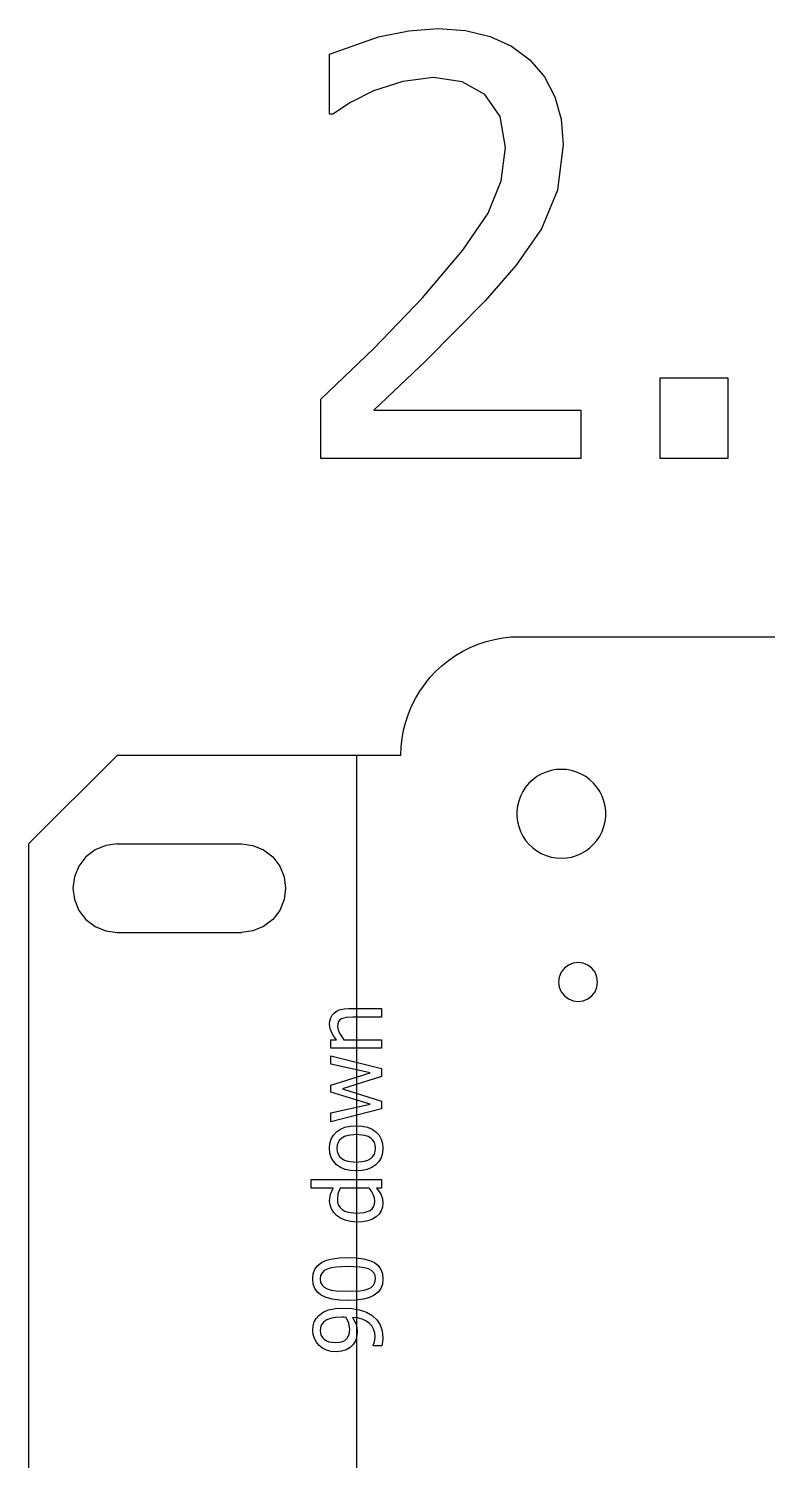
# Model space of a CAD drawing. Extents: x -1267 to 2080, y -21 to 4009.
# Drawn here: x 872.9 to 914.6, y 2654.6 to 2735.4 of the extents above; entities that cross this region are included whole.
import ezdxf

# ---------------------------------------------------------------- set-up
doc = ezdxf.new("R2010")
doc.units = 0
for name, color, linetype, true_color in [('2.0mm ALU', 7, 'Continuous', 0xffffff), ('90 down', 7, 'Continuous', 0xffffff), ('Layer0', 7, 'Continuous', 0xffffff)]:
    doc.layers.add(name, color=color, linetype=linetype, true_color=true_color)

msp = doc.modelspace()

# ---------------------------------------------------------------- linework, layer by layer
at = {"layer": '2.0mm ALU'}
for p, q in [((889.895, 2733.998, 6.411), (892.649, 2734.963, 6.411)), ((892.649, 2734.963, 6.411), (894.367, 2735.317, 6.411)), ((894.367, 2735.317, 6.411), (895.993, 2735.434, 6.411)), ((895.993, 2735.434, 6.411), (897.563, 2735.324, 6.411)), ((897.563, 2735.324, 6.411), (898.954, 2734.993, 6.411)), ((898.954, 2734.993, 6.411), (900.166, 2734.442, 6.411)), ((889.895, 2730.613, 6.411), (889.895, 2733.998, 6.411)), ((900.166, 2734.442, 6.411), (901.197, 2733.67, 6.411)), ((901.197, 2733.67, 6.411), (902.022, 2732.71, 6.411)), ((894.037, 2732.457, 6.411), (892.369, 2731.922, 6.411)), ((895.754, 2732.672, 6.411), (894.037, 2732.457, 6.411)), ((897.366, 2732.433, 6.411), (895.754, 2732.672, 6.411)), ((898.659, 2731.715, 6.411), (897.366, 2732.433, 6.411)), ((902.022, 2732.71, 6.411), (902.61, 2731.593, 6.411)), ((892.369, 2731.922, 6.411), (891.076, 2731.268, 6.411)), ((899.513, 2730.469, 6.411), (898.659, 2731.715, 6.411)), ((902.61, 2731.593, 6.411), (902.963, 2730.319, 6.411)), ((891.076, 2731.268, 6.411), (890.07, 2730.613, 6.411)), ((890.07, 2730.613, 6.411), (889.895, 2730.613, 6.411)), ((899.824, 2728.729, 6.411), (899.513, 2730.469, 6.411)), ((902.963, 2730.319, 6.411), (903.081, 2728.889, 6.411)), ((899.577, 2726.844, 6.411), (899.824, 2728.729, 6.411)), ((903.081, 2728.889, 6.411), (902.754, 2726.319, 6.411)), ((898.835, 2725.018, 6.411), (899.577, 2726.844, 6.411)), ((902.754, 2726.319, 6.411), (901.852, 2724.132, 6.411)), ((897.414, 2722.924, 6.411), (898.835, 2725.018, 6.411)), ((901.852, 2724.132, 6.411), (900.431, 2722.072, 6.411)), ((895.131, 2720.236, 6.411), (897.414, 2722.924, 6.411)), ((900.431, 2722.072, 6.411), (898.675, 2720.061, 6.411)), ((892.385, 2717.379, 6.411), (895.131, 2720.236, 6.411)), ((898.675, 2720.061, 6.411), (895.33, 2716.676, 6.411)), ((889.4, 2714.505, 6.411), (892.385, 2717.379, 6.411)), ((895.33, 2716.676, 6.411), (892.385, 2713.899, 6.411)), ((908.541, 2711.169, 6.411), (908.541, 2715.718, 6.411)), ((908.541, 2715.718, 6.411), (912.356, 2715.718, 6.411)), ((912.356, 2715.718, 6.411), (912.356, 2711.169, 6.411)), ((889.4, 2711.169, 6.411), (889.4, 2714.505, 6.411)), ((892.385, 2713.899, 6.411), (904.071, 2713.899, 6.411)), ((904.071, 2713.899, 6.411), (904.071, 2711.169, 6.411)), ((904.071, 2711.169, 6.411), (889.4, 2711.169, 6.411)), ((912.356, 2711.169, 6.411), (908.541, 2711.169, 6.411))]:
    msp.add_line(p, q, dxfattribs=at)
at = {"layer": '90 down'}
for p, q in [((890.049, 2679.739, 6.286), (890.171, 2679.87, 6.286)), ((890.171, 2679.87, 6.286), (890.325, 2679.974, 6.286)), ((890.325, 2679.974, 6.286), (890.51, 2680.048, 6.286)), ((890.51, 2680.048, 6.286), (890.726, 2680.092, 6.286)), ((890.726, 2680.092, 6.286), (890.974, 2680.107, 6.286)), ((890.974, 2680.107, 6.286), (892.826, 2680.107, 6.286)), ((892.826, 2680.107, 6.286), (892.826, 2679.627, 6.286)), ((889.893, 2679.211, 6.286), (889.911, 2679.41, 6.286)), ((889.919, 2678.984, 6.286), (889.893, 2679.211, 6.286)), ((889.911, 2679.41, 6.286), (889.963, 2679.586, 6.286)), ((889.996, 2678.769, 6.286), (889.919, 2678.984, 6.286)), ((889.963, 2679.586, 6.286), (890.049, 2679.739, 6.286)), ((890.364, 2679.248, 6.286), (890.351, 2679.086, 6.286)), ((890.351, 2679.086, 6.286), (890.375, 2678.904, 6.286)), ((890.403, 2679.372, 6.286), (890.364, 2679.248, 6.286)), ((890.469, 2679.465, 6.286), (890.403, 2679.372, 6.286)), ((890.563, 2679.535, 6.286), (890.469, 2679.465, 6.286)), ((890.835, 2679.608, 6.286), (890.563, 2679.535, 6.286)), ((891.201, 2679.627, 6.286), (890.835, 2679.608, 6.286)), ((892.826, 2679.627, 6.286), (891.201, 2679.627, 6.286)), ((889.973, 2677.865, 6.286), (889.973, 2678.345, 6.286)), ((889.973, 2678.345, 6.286), (890.289, 2678.345, 6.286)), ((890.12, 2678.558, 6.286), (889.996, 2678.769, 6.286)), ((890.289, 2678.345, 6.286), (890.12, 2678.558, 6.286)), ((890.375, 2678.904, 6.286), (890.446, 2678.716, 6.286)), ((890.446, 2678.716, 6.286), (890.695, 2678.345, 6.286)), ((890.695, 2678.345, 6.286), (892.826, 2678.345, 6.286)), ((892.826, 2678.345, 6.286), (892.826, 2677.865, 6.286)), ((892.826, 2677.865, 6.286), (889.973, 2677.865, 6.286)), ((889.973, 2677.441, 6.286), (892.826, 2676.718, 6.286)), ((889.973, 2676.958, 6.286), (889.973, 2677.441, 6.286)), ((892.182, 2676.483, 6.286), (889.973, 2676.958, 6.286)), ((892.826, 2676.718, 6.286), (892.826, 2676.273, 6.286)), ((889.973, 2675.788, 6.286), (892.182, 2676.483, 6.286)), ((889.973, 2675.392, 6.286), (889.973, 2675.788, 6.286)), ((892.826, 2676.273, 6.286), (890.626, 2675.576, 6.286)), ((892.182, 2674.715, 6.286), (889.973, 2675.392, 6.286)), ((890.626, 2675.576, 6.286), (892.826, 2674.884, 6.286)), ((889.973, 2674.212, 6.286), (892.182, 2674.715, 6.286)), ((892.826, 2674.442, 6.286), (889.973, 2673.711, 6.286)), ((889.973, 2673.711, 6.286), (889.973, 2674.212, 6.286)), ((892.826, 2674.884, 6.286), (892.826, 2674.442, 6.286)), ((890.506, 2673.294, 6.286), (890.763, 2673.402, 6.286)), ((890.763, 2673.402, 6.286), (891.062, 2673.467, 6.286)), ((891.062, 2673.467, 6.286), (891.4, 2673.489, 6.286)), ((891.4, 2673.489, 6.286), (891.74, 2673.467, 6.286)), ((891.74, 2673.467, 6.286), (892.039, 2673.402, 6.286)), ((892.039, 2673.402, 6.286), (892.296, 2673.294, 6.286)), ((889.918, 2672.491, 6.286), (889.992, 2672.737, 6.286)), ((889.992, 2672.737, 6.286), (890.115, 2672.954, 6.286)), ((890.115, 2672.954, 6.286), (890.288, 2673.142, 6.286)), ((890.288, 2673.142, 6.286), (890.506, 2673.294, 6.286)), ((890.375, 2672.547, 6.286), (890.324, 2672.393, 6.286)), ((890.459, 2672.68, 6.286), (890.375, 2672.547, 6.286)), ((890.577, 2672.792, 6.286), (890.459, 2672.68, 6.286)), ((890.729, 2672.88, 6.286), (890.577, 2672.792, 6.286)), ((890.917, 2672.943, 6.286), (890.729, 2672.88, 6.286)), ((891.4, 2672.994, 6.286), (890.917, 2672.943, 6.286)), ((891.878, 2672.943, 6.286), (891.4, 2672.994, 6.286)), ((892.066, 2672.879, 6.286), (891.878, 2672.943, 6.286)), ((892.219, 2672.791, 6.286), (892.066, 2672.879, 6.286)), ((892.338, 2672.679, 6.286), (892.219, 2672.791, 6.286)), ((892.296, 2673.294, 6.286), (892.513, 2673.142, 6.286)), ((892.423, 2672.546, 6.286), (892.338, 2672.679, 6.286)), ((892.474, 2672.392, 6.286), (892.423, 2672.546, 6.286)), ((892.513, 2673.142, 6.286), (892.684, 2672.954, 6.286)), ((892.684, 2672.954, 6.286), (892.807, 2672.737, 6.286)), ((892.807, 2672.737, 6.286), (892.88, 2672.491, 6.286)), ((889.893, 2672.217, 6.286), (889.918, 2672.491, 6.286)), ((889.918, 2671.944, 6.286), (889.893, 2672.217, 6.286)), ((889.992, 2671.698, 6.286), (889.918, 2671.944, 6.286)), ((890.116, 2671.481, 6.286), (889.992, 2671.698, 6.286)), ((890.324, 2672.393, 6.286), (890.307, 2672.217, 6.286)), ((890.307, 2672.217, 6.286), (890.324, 2672.04, 6.286)), ((890.324, 2672.04, 6.286), (890.375, 2671.885, 6.286)), ((890.375, 2671.885, 6.286), (890.459, 2671.751, 6.286)), ((890.459, 2671.751, 6.286), (890.577, 2671.639, 6.286)), ((892.214, 2671.639, 6.286), (892.335, 2671.751, 6.286)), ((892.335, 2671.751, 6.286), (892.422, 2671.885, 6.286)), ((892.422, 2671.885, 6.286), (892.474, 2672.04, 6.286)), ((892.491, 2672.217, 6.286), (892.474, 2672.392, 6.286)), ((892.474, 2672.04, 6.286), (892.491, 2672.217, 6.286)), ((892.88, 2671.935, 6.286), (892.804, 2671.685, 6.286)), ((892.88, 2672.491, 6.286), (892.905, 2672.217, 6.286)), ((892.905, 2672.217, 6.286), (892.88, 2671.935, 6.286)), ((890.289, 2671.291, 6.286), (890.116, 2671.481, 6.286)), ((890.507, 2671.138, 6.286), (890.289, 2671.291, 6.286)), ((890.765, 2671.028, 6.286), (890.507, 2671.138, 6.286)), ((890.577, 2671.639, 6.286), (890.729, 2671.55, 6.286)), ((890.729, 2671.55, 6.286), (890.917, 2671.486, 6.286)), ((891.063, 2670.962, 6.286), (890.765, 2671.028, 6.286)), ((890.917, 2671.486, 6.286), (891.4, 2671.435, 6.286)), ((891.4, 2670.94, 6.286), (891.063, 2670.962, 6.286)), ((891.4, 2671.435, 6.286), (891.872, 2671.486, 6.286)), ((891.73, 2670.961, 6.286), (891.4, 2670.94, 6.286)), ((892.023, 2671.025, 6.286), (891.73, 2670.961, 6.286)), ((891.872, 2671.486, 6.286), (892.059, 2671.55, 6.286)), ((892.28, 2671.132, 6.286), (892.023, 2671.025, 6.286)), ((892.059, 2671.55, 6.286), (892.214, 2671.639, 6.286)), ((892.5, 2671.281, 6.286), (892.28, 2671.132, 6.286)), ((892.677, 2671.467, 6.286), (892.5, 2671.281, 6.286)), ((892.804, 2671.685, 6.286), (892.677, 2671.467, 6.286)), ((888.851, 2669.967, 6.286), (888.851, 2670.447, 6.286)), ((888.851, 2670.447, 6.286), (892.826, 2670.447, 6.286)), ((892.826, 2670.447, 6.286), (892.826, 2669.967, 6.286)), ((890.088, 2669.967, 6.286), (888.851, 2669.967, 6.286)), ((889.893, 2669.259, 6.286), (889.941, 2669.632, 6.286)), ((889.941, 2669.632, 6.286), (890.088, 2669.967, 6.286)), ((890.366, 2669.646, 6.286), (890.333, 2669.338, 6.286)), ((890.333, 2669.338, 6.286), (890.35, 2669.163, 6.286)), ((890.486, 2669.967, 6.286), (890.366, 2669.646, 6.286)), ((892.131, 2669.967, 6.286), (890.486, 2669.967, 6.286)), ((892.262, 2669.792, 6.286), (892.131, 2669.967, 6.286)), ((892.362, 2669.607, 6.286), (892.262, 2669.792, 6.286)), ((892.426, 2669.416, 6.286), (892.362, 2669.607, 6.286)), ((892.448, 2669.226, 6.286), (892.426, 2669.416, 6.286)), ((892.826, 2669.967, 6.286), (892.535, 2669.967, 6.286)), ((892.535, 2669.967, 6.286), (892.69, 2669.773, 6.286)), ((892.69, 2669.773, 6.286), (892.803, 2669.581, 6.286)), ((892.803, 2669.581, 6.286), (892.878, 2669.369, 6.286)), ((892.878, 2669.369, 6.286), (892.905, 2669.114, 6.286)), ((889.92, 2669.022, 6.286), (889.893, 2669.259, 6.286)), ((889.999, 2668.796, 6.286), (889.92, 2669.022, 6.286)), ((890.126, 2668.591, 6.286), (889.999, 2668.796, 6.286)), ((890.292, 2668.419, 6.286), (890.126, 2668.591, 6.286)), ((890.35, 2669.163, 6.286), (890.402, 2669.008, 6.286)), ((890.402, 2669.008, 6.286), (890.489, 2668.873, 6.286)), ((890.489, 2668.873, 6.286), (890.61, 2668.759, 6.286)), ((890.61, 2668.759, 6.286), (890.764, 2668.667, 6.286)), ((890.764, 2668.667, 6.286), (890.949, 2668.602, 6.286)), ((890.949, 2668.602, 6.286), (891.411, 2668.549, 6.286)), ((891.411, 2668.549, 6.286), (891.855, 2668.589, 6.286)), ((891.855, 2668.589, 6.286), (892.181, 2668.71, 6.286)), ((892.181, 2668.71, 6.286), (892.298, 2668.803, 6.286)), ((892.298, 2668.803, 6.286), (892.381, 2668.92, 6.286)), ((892.381, 2668.92, 6.286), (892.431, 2669.061, 6.286)), ((892.431, 2669.061, 6.286), (892.448, 2669.226, 6.286)), ((892.688, 2668.5, 6.286), (892.524, 2668.347, 6.286)), ((892.808, 2668.683, 6.286), (892.688, 2668.5, 6.286)), ((892.881, 2668.89, 6.286), (892.808, 2668.683, 6.286)), ((892.905, 2669.114, 6.286), (892.881, 2668.89, 6.286)), ((890.514, 2668.266, 6.286), (890.292, 2668.419, 6.286)), ((890.771, 2668.151, 6.286), (890.514, 2668.266, 6.286)), ((891.071, 2668.078, 6.286), (890.771, 2668.151, 6.286)), ((891.421, 2668.054, 6.286), (891.071, 2668.078, 6.286)), ((891.76, 2668.073, 6.286), (891.421, 2668.054, 6.286)), ((892.058, 2668.13, 6.286), (891.76, 2668.073, 6.286)), ((892.313, 2668.223, 6.286), (892.058, 2668.13, 6.286)), ((892.524, 2668.347, 6.286), (892.313, 2668.223, 6.286)), ((890.056, 2665.983, 6.286), (890.458, 2666.038, 6.286)), ((890.458, 2666.038, 6.286), (890.923, 2666.056, 6.286)), ((890.923, 2666.056, 6.286), (891.401, 2666.038, 6.286)), ((891.401, 2666.038, 6.286), (891.811, 2665.982, 6.286)), ((888.977, 2665.134, 6.286), (889.069, 2665.385, 6.286)), ((889.069, 2665.385, 6.286), (889.223, 2665.595, 6.286)), ((889.223, 2665.595, 6.286), (889.439, 2665.762, 6.286)), ((889.439, 2665.762, 6.286), (889.716, 2665.891, 6.286)), ((889.592, 2665.309, 6.286), (889.468, 2665.189, 6.286)), ((889.763, 2665.4, 6.286), (889.592, 2665.309, 6.286)), ((889.716, 2665.891, 6.286), (890.056, 2665.983, 6.286)), ((889.979, 2665.465, 6.286), (889.763, 2665.4, 6.286)), ((890.243, 2665.507, 6.286), (889.979, 2665.465, 6.286)), ((890.923, 2665.538, 6.286), (890.243, 2665.507, 6.286)), ((891.605, 2665.507, 6.286), (890.923, 2665.538, 6.286)), ((891.869, 2665.466, 6.286), (891.605, 2665.507, 6.286)), ((891.811, 2665.982, 6.286), (892.152, 2665.889, 6.286)), ((892.082, 2665.402, 6.286), (891.869, 2665.466, 6.286)), ((892.257, 2665.311, 6.286), (892.082, 2665.402, 6.286)), ((892.152, 2665.889, 6.286), (892.426, 2665.759, 6.286)), ((892.383, 2665.189, 6.286), (892.257, 2665.311, 6.286)), ((892.426, 2665.759, 6.286), (892.636, 2665.59, 6.286)), ((892.636, 2665.59, 6.286), (892.785, 2665.38, 6.286)), ((892.785, 2665.38, 6.286), (892.875, 2665.13, 6.286)), ((888.946, 2664.84, 6.286), (888.977, 2665.134, 6.286)), ((888.976, 2664.55, 6.286), (888.946, 2664.84, 6.286)), ((889.065, 2664.3, 6.286), (888.976, 2664.55, 6.286)), ((889.392, 2665.035, 6.286), (889.367, 2664.84, 6.286)), ((889.367, 2664.84, 6.286), (889.392, 2664.647, 6.286)), ((889.468, 2665.189, 6.286), (889.392, 2665.035, 6.286)), ((889.392, 2664.647, 6.286), (889.468, 2664.492, 6.286)), ((889.468, 2664.492, 6.286), (889.594, 2664.369, 6.286)), ((892.249, 2664.363, 6.286), (892.377, 2664.484, 6.286)), ((892.377, 2664.484, 6.286), (892.457, 2664.641, 6.286)), ((892.458, 2665.034, 6.286), (892.383, 2665.189, 6.286)), ((892.457, 2664.641, 6.286), (892.483, 2664.84, 6.286)), ((892.483, 2664.84, 6.286), (892.458, 2665.034, 6.286)), ((892.874, 2664.547, 6.286), (892.783, 2664.296, 6.286)), ((892.905, 2664.84, 6.286), (892.874, 2664.547, 6.286)), ((892.875, 2665.13, 6.286), (892.905, 2664.84, 6.286)), ((889.214, 2664.091, 6.286), (889.065, 2664.3, 6.286)), ((889.422, 2663.922, 6.286), (889.214, 2664.091, 6.286)), ((889.695, 2663.792, 6.286), (889.422, 2663.922, 6.286)), ((889.594, 2664.369, 6.286), (889.768, 2664.276, 6.286)), ((890.037, 2663.699, 6.286), (889.695, 2663.792, 6.286)), ((889.768, 2664.276, 6.286), (889.988, 2664.211, 6.286)), ((889.988, 2664.211, 6.286), (890.259, 2664.171, 6.286)), ((890.448, 2663.643, 6.286), (890.037, 2663.699, 6.286)), ((890.259, 2664.171, 6.286), (890.928, 2664.143, 6.286)), ((890.928, 2663.625, 6.286), (890.448, 2663.643, 6.286)), ((890.928, 2664.143, 6.286), (891.595, 2664.167, 6.286)), ((891.396, 2663.643, 6.286), (890.928, 2663.625, 6.286)), ((891.801, 2663.698, 6.286), (891.396, 2663.643, 6.286)), ((891.595, 2664.167, 6.286), (891.849, 2664.206, 6.286)), ((892.141, 2663.79, 6.286), (891.801, 2663.698, 6.286)), ((891.849, 2664.206, 6.286), (892.075, 2664.273, 6.286)), ((892.075, 2664.273, 6.286), (892.249, 2664.363, 6.286)), ((892.417, 2663.918, 6.286), (892.141, 2663.79, 6.286)), ((892.63, 2664.086, 6.286), (892.417, 2663.918, 6.286)), ((892.783, 2664.296, 6.286), (892.63, 2664.086, 6.286)), ((889.288, 2662.782, 6.286), (889.53, 2662.956, 6.286)), ((889.53, 2662.956, 6.286), (889.837, 2663.087, 6.286)), ((889.837, 2663.087, 6.286), (890.222, 2663.168, 6.286)), ((890.222, 2663.168, 6.286), (890.695, 2663.195, 6.286)), ((890.695, 2663.195, 6.286), (891.156, 2663.169, 6.286)), ((891.156, 2663.169, 6.286), (891.591, 2663.089, 6.286)), ((891.591, 2663.089, 6.286), (891.977, 2662.958, 6.286)), ((891.977, 2662.958, 6.286), (892.292, 2662.776, 6.286)), ((888.946, 2661.936, 6.286), (888.968, 2662.187, 6.286)), ((888.968, 2662.187, 6.286), (889.034, 2662.413, 6.286)), ((889.034, 2662.413, 6.286), (889.142, 2662.611, 6.286)), ((889.142, 2662.611, 6.286), (889.288, 2662.782, 6.286)), ((889.408, 2662.186, 6.286), (889.362, 2661.934, 6.286)), ((889.473, 2662.301, 6.286), (889.408, 2662.186, 6.286)), ((889.577, 2662.414, 6.286), (889.473, 2662.301, 6.286)), ((889.737, 2662.526, 6.286), (889.577, 2662.414, 6.286)), ((889.953, 2662.61, 6.286), (889.737, 2662.526, 6.286)), ((890.233, 2662.664, 6.286), (889.953, 2662.61, 6.286)), ((890.586, 2662.682, 6.286), (890.233, 2662.664, 6.286)), ((890.725, 2662.678, 6.286), (890.586, 2662.682, 6.286)), ((890.826, 2662.672, 6.286), (890.725, 2662.678, 6.286)), ((890.978, 2662.342, 6.286), (890.826, 2662.672, 6.286)), ((891.035, 2661.99, 6.286), (890.978, 2662.342, 6.286)), ((891.477, 2662.635, 6.286), (891.188, 2662.669, 6.286)), ((891.188, 2662.669, 6.286), (891.39, 2662.28, 6.286)), ((891.39, 2662.28, 6.286), (891.438, 2662.087, 6.286)), ((891.438, 2662.087, 6.286), (891.454, 2661.877, 6.286)), ((891.731, 2662.569, 6.286), (891.477, 2662.635, 6.286)), ((891.948, 2662.472, 6.286), (891.731, 2662.569, 6.286)), ((892.131, 2662.345, 6.286), (891.948, 2662.472, 6.286)), ((892.275, 2662.188, 6.286), (892.131, 2662.345, 6.286)), ((892.378, 2662.005, 6.286), (892.275, 2662.188, 6.286)), ((892.292, 2662.776, 6.286), (892.553, 2662.535, 6.286)), ((892.44, 2661.795, 6.286), (892.378, 2662.005, 6.286)), ((892.553, 2662.535, 6.286), (892.744, 2662.249, 6.286)), ((892.744, 2662.249, 6.286), (892.861, 2661.905, 6.286)), ((888.969, 2661.703, 6.286), (888.946, 2661.936, 6.286)), ((889.04, 2661.473, 6.286), (888.969, 2661.703, 6.286)), ((889.153, 2661.261, 6.286), (889.04, 2661.473, 6.286)), ((889.303, 2661.086, 6.286), (889.153, 2661.261, 6.286)), ((889.362, 2661.934, 6.286), (889.376, 2661.784, 6.286)), ((889.376, 2661.784, 6.286), (889.418, 2661.651, 6.286)), ((889.418, 2661.651, 6.286), (889.489, 2661.534, 6.286)), ((889.489, 2661.534, 6.286), (889.587, 2661.433, 6.286)), ((889.587, 2661.433, 6.286), (889.712, 2661.351, 6.286)), ((889.712, 2661.351, 6.286), (889.862, 2661.293, 6.286)), ((889.862, 2661.293, 6.286), (890.238, 2661.246, 6.286)), ((890.238, 2661.246, 6.286), (890.457, 2661.262, 6.286)), ((890.457, 2661.262, 6.286), (890.634, 2661.308, 6.286)), ((890.634, 2661.308, 6.286), (890.779, 2661.388, 6.286)), ((890.779, 2661.388, 6.286), (890.902, 2661.507, 6.286)), ((890.902, 2661.507, 6.286), (891.008, 2661.727, 6.286)), ((891.008, 2661.727, 6.286), (891.035, 2661.99, 6.286)), ((891.34, 2661.317, 6.286), (891.229, 2661.142, 6.286)), ((891.408, 2661.492, 6.286), (891.34, 2661.317, 6.286)), ((891.454, 2661.877, 6.286), (891.408, 2661.492, 6.286)), ((892.358, 2661.083, 6.286), (892.427, 2661.282, 6.286)), ((892.427, 2661.282, 6.286), (892.46, 2661.558, 6.286)), ((892.46, 2661.558, 6.286), (892.44, 2661.795, 6.286)), ((892.888, 2661.272, 6.286), (892.846, 2661.057, 6.286)), ((892.861, 2661.905, 6.286), (892.9, 2661.489, 6.286)), ((892.9, 2661.489, 6.286), (892.888, 2661.272, 6.286)), ((889.496, 2660.937, 6.286), (889.303, 2661.086, 6.286)), ((889.722, 2660.824, 6.286), (889.496, 2660.937, 6.286)), ((889.978, 2660.752, 6.286), (889.722, 2660.824, 6.286)), ((890.259, 2660.728, 6.286), (889.978, 2660.752, 6.286)), ((890.571, 2660.754, 6.286), (890.259, 2660.728, 6.286)), ((890.835, 2660.833, 6.286), (890.571, 2660.754, 6.286)), ((891.053, 2660.962, 6.286), (890.835, 2660.833, 6.286)), ((891.229, 2661.142, 6.286), (891.053, 2660.962, 6.286)), ((892.358, 2661.057, 6.286), (892.358, 2661.083, 6.286)), ((892.846, 2661.057, 6.286), (892.358, 2661.057, 6.286))]:
    msp.add_line(p, q, dxfattribs=at)
at = {"layer": 'Layer0'}
for p, q in [((898.276, 2700.68, 6.286), (898.73, 2700.831, 6.286)), ((898.73, 2700.831, 6.286), (899.193, 2700.949, 6.286)), ((899.193, 2700.949, 6.286), (899.664, 2701.034, 6.286)), ((899.664, 2701.034, 6.286), (900.139, 2701.085, 6.286)), ((900.139, 2701.085, 6.286), (937.695, 2701.085, 6.286)), ((896.602, 2699.766, 6.286), (896.995, 2700.039, 6.286)), ((896.995, 2700.039, 6.286), (897.406, 2700.283, 6.286)), ((897.406, 2700.283, 6.286), (897.834, 2700.497, 6.286)), ((897.834, 2700.497, 6.286), (898.276, 2700.68, 6.286)), ((895.88, 2699.14, 6.286), (896.23, 2699.466, 6.286)), ((896.23, 2699.466, 6.286), (896.602, 2699.766, 6.286)), ((894.981, 2698.025, 6.286), (895.554, 2698.79, 6.286)), ((895.554, 2698.79, 6.286), (895.88, 2699.14, 6.286)), ((894.523, 2697.186, 6.286), (894.737, 2697.613, 6.286)), ((894.737, 2697.613, 6.286), (894.981, 2698.025, 6.286)), ((894.34, 2696.744, 6.286), (894.523, 2697.186, 6.286)), ((894.07, 2695.827, 6.286), (894.189, 2696.29, 6.286)), ((894.189, 2696.29, 6.286), (894.34, 2696.744, 6.286)), ((893.934, 2694.88, 6.286), (893.986, 2695.356, 6.286)), ((893.986, 2695.356, 6.286), (894.07, 2695.827, 6.286)), ((877.917, 2694.402, 6.286), (872.917, 2689.402, 6.286)), ((891.417, 2694.402, 6.286), (877.917, 2694.402, 6.286)), ((893.917, 2694.402, 6.286), (891.417, 2694.402, 6.286)), ((893.917, 2694.402, 6.286), (893.934, 2694.88, 6.286)), ((902.389, 2693.545, 6.286), (902.109, 2693.461, 6.286)), ((902.676, 2693.596, 6.286), (902.389, 2693.545, 6.286)), ((902.967, 2693.612, 6.286), (902.676, 2693.596, 6.286)), ((903.259, 2693.596, 6.286), (902.967, 2693.612, 6.286)), ((903.546, 2693.545, 6.286), (903.259, 2693.596, 6.286)), ((903.826, 2693.461, 6.286), (903.546, 2693.545, 6.286)), ((901.142, 2692.825, 6.286), (900.954, 2692.601, 6.286)), ((901.354, 2693.025, 6.286), (901.142, 2692.825, 6.286)), ((901.588, 2693.2, 6.286), (901.354, 2693.025, 6.286)), ((901.841, 2693.346, 6.286), (901.588, 2693.2, 6.286)), ((902.109, 2693.461, 6.286), (901.841, 2693.346, 6.286)), ((904.094, 2693.346, 6.286), (903.826, 2693.461, 6.286)), ((904.347, 2693.2, 6.286), (904.094, 2693.346, 6.286)), ((904.581, 2693.025, 6.286), (904.347, 2693.2, 6.286)), ((904.793, 2692.825, 6.286), (904.581, 2693.025, 6.286)), ((904.981, 2692.601, 6.286), (904.793, 2692.825, 6.286)), ((900.663, 2692.097, 6.286), (900.563, 2691.822, 6.286)), ((900.794, 2692.357, 6.286), (900.663, 2692.097, 6.286)), ((900.954, 2692.601, 6.286), (900.794, 2692.357, 6.286)), ((905.141, 2692.357, 6.286), (904.981, 2692.601, 6.286)), ((905.272, 2692.097, 6.286), (905.141, 2692.357, 6.286)), ((905.372, 2691.822, 6.286), (905.272, 2692.097, 6.286)), ((900.496, 2691.538, 6.286), (900.462, 2691.248, 6.286)), ((900.462, 2691.248, 6.286), (900.462, 2690.957, 6.286)), ((900.563, 2691.822, 6.286), (900.496, 2691.538, 6.286)), ((905.439, 2691.538, 6.286), (905.372, 2691.822, 6.286)), ((905.473, 2691.248, 6.286), (905.439, 2691.538, 6.286)), ((905.473, 2690.957, 6.286), (905.473, 2691.248, 6.286)), ((900.462, 2690.957, 6.286), (900.496, 2690.667, 6.286)), ((900.496, 2690.667, 6.286), (900.563, 2690.383, 6.286)), ((900.563, 2690.383, 6.286), (900.663, 2690.108, 6.286)), ((905.272, 2690.108, 6.286), (905.372, 2690.383, 6.286)), ((905.372, 2690.383, 6.286), (905.439, 2690.667, 6.286)), ((905.439, 2690.667, 6.286), (905.473, 2690.957, 6.286)), ((900.663, 2690.108, 6.286), (900.794, 2689.847, 6.286)), ((900.794, 2689.847, 6.286), (900.954, 2689.604, 6.286)), ((900.954, 2689.604, 6.286), (901.142, 2689.38, 6.286)), ((904.793, 2689.38, 6.286), (904.981, 2689.604, 6.286)), ((904.981, 2689.604, 6.286), (905.141, 2689.847, 6.286)), ((905.141, 2689.847, 6.286), (905.272, 2690.108, 6.286)), ((872.917, 2689.402, 6.286), (872.917, 2649.39, 6.286)), ((876.667, 2689.068, 6.286), (876.15, 2688.67, 6.286)), ((877.27, 2689.317, 6.286), (876.667, 2689.068, 6.286)), ((877.917, 2689.402, 6.286), (877.27, 2689.317, 6.286)), ((877.917, 2689.402, 6.286), (884.917, 2689.402, 6.286)), ((884.917, 2689.402, 6.286), (885.564, 2689.317, 6.286)), ((885.564, 2689.317, 6.286), (886.167, 2689.068, 6.286)), ((886.167, 2689.068, 6.286), (886.685, 2688.67, 6.286)), ((901.142, 2689.38, 6.286), (901.354, 2689.18, 6.286)), ((901.354, 2689.18, 6.286), (901.588, 2689.005, 6.286)), ((901.588, 2689.005, 6.286), (901.841, 2688.859, 6.286)), ((901.841, 2688.859, 6.286), (902.109, 2688.744, 6.286)), ((902.109, 2688.744, 6.286), (902.389, 2688.66, 6.286)), ((903.546, 2688.66, 6.286), (903.826, 2688.744, 6.286)), ((903.826, 2688.744, 6.286), (904.094, 2688.859, 6.286)), ((904.094, 2688.859, 6.286), (904.347, 2689.005, 6.286)), ((904.347, 2689.005, 6.286), (904.581, 2689.18, 6.286)), ((904.581, 2689.18, 6.286), (904.793, 2689.38, 6.286)), ((875.752, 2688.152, 6.286), (875.503, 2687.55, 6.286)), ((876.15, 2688.67, 6.286), (875.752, 2688.152, 6.286)), ((886.685, 2688.67, 6.286), (887.082, 2688.152, 6.286)), ((887.082, 2688.152, 6.286), (887.332, 2687.55, 6.286)), ((902.389, 2688.66, 6.286), (902.676, 2688.609, 6.286)), ((902.676, 2688.609, 6.286), (902.967, 2688.592, 6.286)), ((902.967, 2688.592, 6.286), (903.259, 2688.609, 6.286)), ((903.259, 2688.609, 6.286), (903.546, 2688.66, 6.286)), ((875.503, 2687.55, 6.286), (875.417, 2686.902, 6.286)), ((887.332, 2687.55, 6.286), (887.417, 2686.902, 6.286)), ((875.417, 2686.902, 6.286), (875.503, 2686.255, 6.286)), ((875.503, 2686.255, 6.286), (875.752, 2685.652, 6.286)), ((887.332, 2686.255, 6.286), (887.082, 2685.652, 6.286)), ((887.417, 2686.902, 6.286), (887.332, 2686.255, 6.286)), ((875.752, 2685.652, 6.286), (876.15, 2685.135, 6.286)), ((887.082, 2685.652, 6.286), (886.685, 2685.135, 6.286)), ((876.15, 2685.135, 6.286), (876.667, 2684.737, 6.286)), ((876.667, 2684.737, 6.286), (877.27, 2684.488, 6.286)), ((886.167, 2684.737, 6.286), (885.564, 2684.488, 6.286)), ((886.685, 2685.135, 6.286), (886.167, 2684.737, 6.286)), ((877.27, 2684.488, 6.286), (877.917, 2684.402, 6.286)), ((877.917, 2684.402, 6.286), (884.917, 2684.402, 6.286)), ((885.564, 2684.488, 6.286), (884.917, 2684.402, 6.286)), ((903.14, 2682.38, 6.286), (902.965, 2682.152, 6.286)), ((903.367, 2682.555, 6.286), (903.14, 2682.38, 6.286)), ((903.633, 2682.665, 6.286), (903.367, 2682.555, 6.286)), ((903.917, 2682.702, 6.286), (903.633, 2682.665, 6.286)), ((904.202, 2682.665, 6.286), (903.917, 2682.702, 6.286)), ((904.467, 2682.555, 6.286), (904.202, 2682.665, 6.286)), ((904.695, 2682.38, 6.286), (904.467, 2682.555, 6.286)), ((904.87, 2682.152, 6.286), (904.695, 2682.38, 6.286)), ((902.855, 2681.887, 6.286), (902.817, 2681.602, 6.286)), ((902.817, 2681.602, 6.286), (902.855, 2681.318, 6.286)), ((902.965, 2682.152, 6.286), (902.855, 2681.887, 6.286)), ((904.98, 2681.887, 6.286), (904.87, 2682.152, 6.286)), ((905.017, 2681.602, 6.286), (904.98, 2681.887, 6.286)), ((904.98, 2681.318, 6.286), (905.017, 2681.602, 6.286)), ((902.855, 2681.318, 6.286), (902.965, 2681.052, 6.286)), ((902.965, 2681.052, 6.286), (903.14, 2680.825, 6.286)), ((903.14, 2680.825, 6.286), (903.367, 2680.65, 6.286)), ((903.367, 2680.65, 6.286), (903.633, 2680.54, 6.286)), ((904.202, 2680.54, 6.286), (904.467, 2680.65, 6.286)), ((904.467, 2680.65, 6.286), (904.695, 2680.825, 6.286)), ((904.695, 2680.825, 6.286), (904.87, 2681.052, 6.286)), ((904.87, 2681.052, 6.286), (904.98, 2681.318, 6.286)), ((903.633, 2680.54, 6.286), (903.917, 2680.502, 6.286)), ((903.917, 2680.502, 6.286), (904.202, 2680.54, 6.286))]:
    msp.add_line(p, q, dxfattribs=at)
at = {"layer": 'Layer0', "color": 2, "true_color": 0xffff00}
msp.add_line((891.417, 2694.402, 6.286), (891.417, 2644.39, 6.286), dxfattribs=at)

doc.saveas('drawing.dxf')
